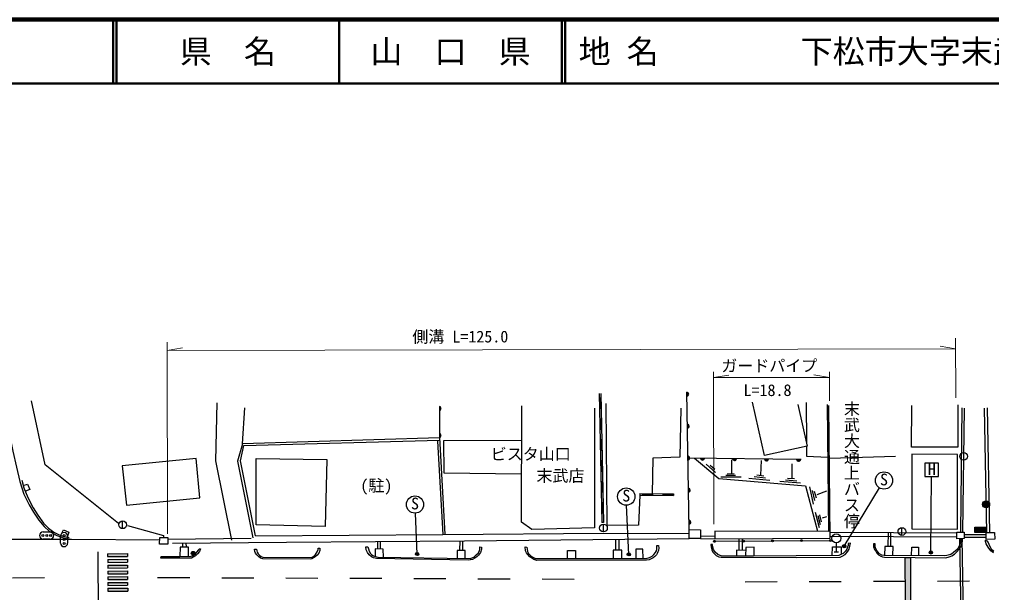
# Model space of a CAD drawing. Units: millimetres at full size, sheet at 1:1000; details may follow other scales. Extents: x -27979035 to 680000, y -218666483 to 380000.
# Drawn here: x 283100 to 434822, y 290571 to 380000 of the extents above; entities that cross this region are included whole.
import ezdxf
from ezdxf.enums import TextEntityAlignment as Align

# ---------------------------------------------------------------- set-up
doc = ezdxf.new("R2010")
doc.units = ezdxf.units.MM
doc.header["$LTSCALE"] = 1000
for name, color, linetype, lineweight in [('M-BGD', 7, 'Continuous', 25), ('M-BGD-EXST', 7, 'Continuous', 25), ('M-STR-HTXT', 7, 'Continuous', 13), ('M-STR-STRC', 7, 'Continuous', 25), ('M-TTL', 2, 'Continuous', 140), ('M-TTL-LINE', 7, 'Continuous', 50)]:
    doc.layers.add(name, color=color, linetype=linetype, lineweight=lineweight)
doc.layers.add('M-BMK-HTXT', color=7, linetype='Continuous')
doc.layers.add('M-TTL-TXT', color=7, linetype='Continuous')
doc.styles.add('@ＭＳ ゴシック', font='')
doc.styles.add('ＭＳ ゴシック', font='')
doc.styles.get('@ＭＳ ゴシック').set_extended_font_data('@MS Gothic')
doc.styles.get('ＭＳ ゴシック').set_extended_font_data('MS Gothic')

msp = doc.modelspace()

# ---------------------------------------------------------------- hatches: boundary and pattern name
at = {"layer": 'M-BGD'}
for points in [[(387282, 321860), (387293, 321234, 0.84072)], [(373867, 319279), (373830, 320912), (373581, 320906), (373617, 319273)], [(348635, 319608), (348635, 318982, 0.84072)], [(373941, 316014), (373904, 317647), (373654, 317641), (373691, 316008)], [(387366, 316861), (387376, 316235, 0.84072)], [(348638, 315382), (348639, 314756, 0.84072)], [(374015, 312749), (373978, 314382), (373728, 314376), (373765, 312743)], [(374089, 309484), (374052, 311117), (373802, 311111), (373839, 309478)], [(387449, 311862), (387460, 311236, 0.84072)], [(390018, 311505), (389393, 311513, 0.84072)], [(395018, 311441), (394392, 311449, 0.84072)], [(400017, 311377), (399392, 311385, 0.84072)], [(405017, 311313), (404391, 311321, 0.84072)], [(374162, 306219), (374125, 307852), (373876, 307846), (373912, 306213)], [(387533, 306862), (387543, 306236, 0.84072)], [(381902, 305993), (380269, 306014), (380266, 305764), (381899, 305743)], [(385167, 305951), (383535, 305972), (383532, 305722), (385164, 305701)], [(374236, 302954), (374199, 304587), (373949, 304581), (373986, 302948)], [(433963, 304883, 0.16162), (433637, 304766, 0.71912), (433984, 303783)], [(434396, 304687, 0.22728), (433963, 304883), (433984, 303783, 0.16338), (434314, 303899, 0.06161), (434410, 303995)], [(434396, 304687), (434410, 303995, 0.35391)], [(387616, 301863), (387626, 301237, 0.84072)], [(310406, 296461, 1), (310036, 296933, 1)]]:
    msp.add_hatch(color=256, dxfattribs=at).paths.add_polyline_path(points)
at = {"layer": 'M-BGD-EXST'}
for points in [[(412076, 297848, 1), (411587, 297743, 0.41421), (411884, 297551, 0.41421)], [(344934, 296679, 0.41421), (345064, 296351, 0.41421), (345393, 296481, 1)], [(377973, 296629, 0.41421), (378103, 296300, 0.41421), (378432, 296430, 1)], [(425590, 296886, 1), (425101, 296781, 0.41421), (425398, 296589, 0.41421)]]:
    msp.add_hatch(color=256, dxfattribs=at).paths.add_polyline_path(points)
at = {"layer": 'M-STR-STRC'}
for points in [[(434041, 299960), (434039, 300760), (432231, 300756), (432232, 299956)], [(299953, 296208), (299950, 296658), (296865, 296634), (296868, 296184)], [(422162, 296051), (421360, 296058), (421387, 289213), (422187, 289216)], [(299960, 295308), (299957, 295758), (296872, 295734), (296875, 295284)], [(299967, 294408), (299963, 294858), (296879, 294834), (296882, 294384)], [(299974, 293508), (299970, 293958), (296886, 293934), (296889, 293484)], [(299981, 292608), (299977, 293058), (296892, 293034), (296896, 292584)], [(299987, 291708), (299984, 292158), (296899, 292134), (296903, 291684)], [(299994, 290808), (299991, 291258), (296906, 291234), (296910, 290784)]]:
    msp.add_hatch(color=256, dxfattribs=at).paths.add_polyline_path(points)

# ---------------------------------------------------------------- linework, layer by layer
at = {"layer": 'M-BGD'}
for p, q in [((387640, 300401), (387282, 321860)), ((373565, 321606), (374018, 301520)), ((373830, 320912), (373581, 320906)), ((373815, 321612), (374268, 301526)), ((405908, 320243), (405930, 313908)), ((373867, 319279), (373617, 319273)), ((409627, 299078), (409436, 319749)), ((430181, 319373), (429953, 299991)), ((430531, 319369), (430303, 299989)), ((433688, 319332), (434057, 299942)), ((434116, 319399), (434487, 299938)), ((373904, 317647), (373654, 317641)), ((373941, 316014), (373691, 316008)), ((348363, 314201), (349180, 299634)), ((373978, 314382), (373728, 314376)), ((374015, 312749), (373765, 312743)), ((374052, 311117), (373802, 311111)), ((405129, 311312), (387454, 311537)), ((394218, 311268), (394234, 309123)), ((398852, 311190), (398744, 308883)), ((419843, 311781), (409512, 311515)), ((390294, 310610), (391736, 309311)), ((390914, 310428), (391624, 309804)), ((403645, 310662), (403636, 308396)), ((374089, 309484), (373839, 309478)), ((392565, 308644), (395743, 308618)), ((393353, 308902), (394877, 308897)), ((393543, 309118), (394646, 309126)), ((396960, 308425), (400239, 308095)), ((397765, 308676), (399521, 308470)), ((398195, 308960), (399293, 308806)), ((402652, 308137), (404453, 308006)), ((402980, 308443), (404048, 308367)), ((374125, 307852), (373876, 307846)), ((401803, 307939), (405018, 307685)), ((406402, 307072), (406998, 304378)), ((406814, 306493), (407185, 304954)), ((374162, 306219), (373912, 306213)), ((379944, 306018), (379941, 305768)), ((379941, 305768), (385164, 305701)), ((379944, 306018), (385167, 305951)), ((380269, 306014), (380266, 305764)), ((381902, 305993), (381899, 305743)), ((383535, 305972), (383532, 305722)), ((385167, 305951), (385164, 305701)), ((385167, 305951), (385164, 305701)), ((407152, 306397), (407442, 305335)), ((409056, 306388), (407571, 305824)), ((374199, 304587), (373949, 304581)), ((374236, 302954), (373986, 302948)), ((407284, 303091), (407899, 300745)), ((407733, 302570), (408047, 301194)), ((407992, 302717), (408244, 301597)), ((409051, 302408), (408401, 302177)), ((299206, 300543), (299206, 301743)), ((374268, 301526), (374018, 301520)), ((374251, 300041), (374251, 301241)), ((420824, 299492), (420824, 300692)), ((262732, 298814), (291202, 298920)), ((306257, 298879), (319276, 299040)), ((389378, 299421), (391636, 299357)), ((395439, 297169), (395437, 299000)), ((395932, 297143), (395930, 299002)), ((409618, 300005), (429380, 299905)), ((409624, 299389), (429382, 299290)), ((418680, 297761), (418722, 299959)), ((419080, 297766), (419122, 299957)), ((429810, 298976), (430197, 279034)), ((430160, 298982), (430547, 279025)), ((430551, 299646), (433980, 299654)), ((430566, 299196), (433972, 299204)), ((308594, 297673), (308584, 298315)), ((309152, 297667), (309142, 298320)), ((339049, 297366), (339015, 298546)), ((339468, 297356), (339434, 298549)), ((351810, 298635), (351802, 297122)), ((352243, 298638), (352235, 297118)), ((376191, 297175), (376190, 298884)), ((376714, 297168), (376713, 298890)), ((391565, 298564), (409668, 298707)), ((410586, 298339), (410586, 296939))]:
    msp.add_line(p, q, dxfattribs=at)
for points in [[(281235, 322625), (281193, 320277), (281192, 318502), (281485, 316056), (281832, 313934), (282048, 312638), (282622, 310146), (283186, 307912), (283809, 305930), (284618, 304262), (285307, 303091), (286139, 301869), (286941, 300869), (287741, 300135), (288935, 299478), (290057, 299063), (291202, 298920), (304992, 298822)], [(298536, 301367), (287117, 310481), (285007, 320465)], [(313888, 320197), (313700, 311148), (316211, 298759)], [(404610, 319930), (406036, 313423), (399361, 311979), (397528, 320296)], [(348641, 314727), (317912, 313758), (318267, 319370)], [(348635, 319608), (348639, 314756), (349493, 299637)], [(372833, 319359), (372876, 300667), (363069, 300430), (361462, 301566), (361488, 319689)], [(379941, 305768), (379733, 301080), (374828, 301042), (374659, 320074)], [(386344, 319345), (386166, 311692), (381932, 311546), (381861, 305993)], [(409140, 319920), (409392, 300120), (391609, 300175), (391649, 298979)], [(429555, 319864), (429538, 313257), (422332, 313242), (422388, 319771)], [(319928, 299435), (317582, 311148), (318147, 313505), (348661, 314373)], [(361481, 314290), (349302, 314221), (349348, 309253), (361473, 309087)], [(317912, 313758), (317150, 311060), (319545, 299092)], [(405932, 313401), (405937, 311874), (409245, 311715)], [(388453, 311525), (392281, 308364), (405762, 307246), (407655, 300125)], [(283465, 308101), (283808, 306932), (284394, 305402), (285245, 303784), (285988, 302632), (286873, 301375), (287617, 300598), (288480, 299973), (289285, 299598), (290037, 299340), (290518, 299204), (290856, 299173)], [(283703, 307290), (284351, 307507), (284698, 306632), (284022, 306373)], [(299980, 301013), (305579, 299476), (305577, 299140)], [(289554, 299506), (289984, 300346), (290822, 300007), (290552, 299201)], [(306998, 298302), (324764, 298447), (352554, 298640), (387635, 299003)], [(319928, 299435), (349180, 299634), (374307, 299835), (387638, 299803)], [(389373, 298990), (391594, 298978), (409627, 299078)], [(429949, 298979), (429975, 298333), (429832, 297926), (429536, 297454), (429264, 297133), (428827, 296747), (428441, 296505), (427832, 296339), (427403, 296284), (418074, 296355), (417722, 296406), (417332, 296621), (417018, 296984), (416815, 297300), (416672, 297693), (416664, 298177), (416412, 298158), (416408, 297708), (416572, 297302), (416737, 297015), (416957, 296688), (417184, 296473), (417558, 296267), (417810, 296143), (418103, 296087), (427697, 296003), (428232, 296138), (428616, 296317), (429027, 296554), (429431, 296953), (429698, 297282), (430068, 297796), (430261, 298289), (430283, 298649), (430283, 298984)], [(309500, 296232), (309484, 297662), (308165, 297679), (308141, 296203)], [(397765, 296263), (397764, 297646), (396451, 297627), (396415, 296264)], [(409970, 296340), (410015, 297692), (411332, 297709), (411363, 296516)], [(419430, 296344), (419449, 297770), (418180, 297755), (418131, 296354)], [(422345, 296322), (422358, 297674), (423439, 297669), (423433, 296314)], [(435111, 296764), (434728, 297075), (434308, 297635), (433990, 298154), (433878, 298520), (433895, 298743), (434109, 298648), (434312, 298388), (434482, 297859), (434777, 297392), (435161, 297012)], [(339900, 296071), (339861, 297346), (338614, 297376), (338617, 296198)], [(352650, 295909), (352660, 297114), (351430, 297125), (351439, 295924)], [(368617, 295865), (368631, 297113), (369889, 297114), (369890, 295867)], [(377140, 295874), (377132, 297163), (375767, 297181), (375782, 295873)], [(380459, 295878), (380416, 297328), (379317, 297323), (379326, 295877)], [(396437, 297117), (395033, 297190), (394990, 296266)], [(410236, 296939), (410586, 296939), (410936, 296939)]]:
    msp.add_lwpolyline(points, dxfattribs=at)
for points in [[(299155, 310330), (299820, 304199), (311230, 305341), (310688, 311487)], [(320066, 311487), (331061, 311342), (330841, 300875), (320066, 301118)], [(429515, 312112), (422382, 312157), (422378, 300525), (429524, 300475)], [(305011, 299137), (306260, 299144), (306246, 298120), (304949, 298119)], [(387640, 300401), (389391, 300375), (389373, 298990), (387635, 299003)], [(430540, 299988), (430573, 298988), (429383, 298970), (429380, 299993)], [(435288, 299932), (435321, 298913), (433965, 298869), (433986, 299943)], [(311154, 297398), (311361, 297381), (311214, 296998), (310896, 296587), (310588, 296316), (310232, 296068), (309942, 295945), (305162, 295940), (305210, 296202), (308127, 296203), (309921, 296241), (310226, 296359), (310574, 296608), (310839, 296905), (311046, 297175)], [(330002, 297474), (329966, 297129), (329802, 296730), (329552, 296398), (329261, 296148), (329010, 295963), (328721, 295839), (328464, 295763), (321061, 295809), (320748, 295932), (320400, 296190), (320134, 296457), (319946, 296724), (319851, 296998), (319800, 297333), (320098, 297337), (320131, 297107), (320213, 296851), (320360, 296607), (320569, 296388), (320821, 296209), (321061, 296105), (328684, 296021), (329041, 296251), (329292, 296516), (329585, 296905), (329720, 297275), (329735, 297472)], [(354959, 297682), (355241, 297669), (355199, 297326), (355037, 296829), (354763, 296411), (354519, 296187), (354164, 295916), (353829, 295738), (353492, 295655), (353113, 295644), (338815, 295860), (338335, 295974), (338033, 296130), (337706, 296453), (337434, 296811), (337237, 297253), (337141, 297705), (337498, 297702), (337556, 297413), (337691, 297027), (337904, 296661), (338113, 296434), (338350, 296278), (338650, 296188), (339035, 296082), (353425, 295899), (354018, 296115), (354406, 296445), (354686, 296743), (354893, 297102), (354964, 297381)], [(382576, 297938), (382840, 297931), (382867, 297503), (382845, 297197), (382703, 296759), (382517, 296457), (382252, 296177), (381982, 295966), (381720, 295821), (381370, 295681), (380967, 295608), (363841, 295594), (363378, 295719), (363045, 295924), (362747, 296159), (362430, 296485), (362232, 296752), (362089, 297075), (362032, 297691), (362288, 297676), (362318, 297338), (362376, 296964), (362567, 296644), (362845, 296363), (363099, 296151), (363346, 296022), (363638, 295899), (363864, 295860), (380897, 295879), (381444, 296025), (381834, 296231), (382120, 296492), (382392, 296802), (382504, 297098), (382559, 297325)], [(411177, 296107), (411499, 296229), (411969, 296511), (412342, 296917), (412573, 297357), (412785, 298299), (412463, 298234), (412434, 297939), (412316, 297630), (412209, 297345), (412009, 297030), (411638, 296640), (411425, 296545), (411005, 296347), (397683, 296262), (392723, 296269), (392100, 296515), (391682, 296884), (391447, 297267), (391338, 297635), (391271, 298052), (391010, 298075), (391046, 297698), (391154, 297249), (391338, 296890), (391585, 296614), (391855, 296372), (392257, 296148), (392639, 296094), (404341, 296015)]]:
    msp.add_lwpolyline(points, close=True, dxfattribs=at)
for centre, radius in [((430452, 311823), 600), ((433975, 304333), 550), ((299206, 301143), 600), ((374251, 300641), 600), ((420824, 300092), 600), ((410586, 299039), 700), ((391565, 298564), 150), ((396090, 298600), 150), ((400616, 298635), 150), ((405142, 298671), 150), ((409668, 298707), 150), ((310221, 296697), 300)]:
    msp.add_circle(centre, radius, dxfattribs=at)
for centre, start, end in [((387233, 321546), 280.84779, 81.06552), ((348580, 319295), 279.94073, 80.15846), ((387316, 316547), 280.84779, 81.06552), ((348584, 315069), 279.94073, 80.15846), ((387400, 311548), 280.84779, 81.06552), ((389706, 311563), 189.16008, 349.37781), ((394706, 311499), 189.16008, 349.37781), ((399705, 311436), 189.16008, 349.37781), ((404705, 311372), 189.16008, 349.37781), ((387483, 306548), 280.84779, 81.06552), ((387567, 301549), 280.84779, 81.06552)]:
    msp.add_arc(centre, 318, start, end, dxfattribs=at)
at = {"layer": 'M-BGD-EXST'}
for p, q in [((426524, 310758), (424424, 310758)), ((424424, 310758), (424424, 308658)), ((426524, 308658), (426524, 310758)), ((424424, 308658), (426524, 308658)), ((425345, 296833), (425474, 308658)), ((411832, 297796), (417337, 306901)), ((378203, 296530), (377865, 304191)), ((345163, 296580), (344891, 302959))]:
    msp.add_line(p, q, dxfattribs=at)
for centre, radius in [((418035, 308056), 1350), ((377806, 305539), 1350), ((344834, 304308), 1350), ((411832, 297796), 250), ((345163, 296580), 250), ((378203, 296530), 250), ((425345, 296833), 250)]:
    msp.add_circle(centre, radius, dxfattribs=at)
at = {"layer": 'M-STR-HTXT'}
for p, q in [((306203, 299710), (306137, 329640)), ((429236, 320950), (429216, 330242)), ((306140, 328351), (308564, 328741)), ((306140, 328351), (429219, 328624)), ((429219, 328624), (426794, 329002)), ((391455, 301226), (391403, 324989)), ((409532, 320482), (409522, 325029)), ((391405, 324114), (393829, 324504)), ((391405, 324114), (409524, 324154)), ((409524, 324154), (407098, 324533))]:
    msp.add_line(p, q, dxfattribs=at)
at = {"layer": 'M-STR-STRC'}
for p, q in [((286800, 300024), (287900, 300024)), ((287900, 298924), (286800, 298924)), ((289525, 298284), (289525, 299384)), ((290625, 299384), (290625, 298284)), ((295328, 296923), (295461, 279507)), ((296865, 296634), (299950, 296658)), ((296865, 296634), (296868, 296184)), ((296868, 296184), (299953, 296208)), ((299950, 296658), (299953, 296208)), ((296872, 295734), (299957, 295758)), ((296872, 295734), (296875, 295284)), ((296875, 295284), (299960, 295308)), ((296879, 294834), (299963, 294858)), ((296879, 294834), (296882, 294384)), ((296882, 294384), (299967, 294408)), ((299957, 295758), (299960, 295308)), ((299963, 294858), (299967, 294408)), ((287004, 292851), (282004, 292835)), ((296886, 293934), (299970, 293958)), ((296886, 293934), (296889, 293484)), ((296889, 293484), (299974, 293508)), ((296892, 293034), (299977, 293058)), ((296892, 293034), (296896, 292584)), ((299970, 293958), (299974, 293508)), ((299977, 293058), (299981, 292608)), ((309669, 292862), (304669, 292882)), ((319669, 292820), (314669, 292841)), ((296896, 292584), (299981, 292608)), ((296899, 292134), (299984, 292158)), ((296899, 292134), (296903, 291684)), ((296903, 291684), (299987, 291708)), ((299984, 292158), (299987, 291708)), ((329668, 292779), (324668, 292800)), ((339668, 292738), (334668, 292759)), ((349668, 292697), (344668, 292717)), ((359668, 292655), (354668, 292676)), ((369668, 292614), (364668, 292635)), ((401375, 292223), (396375, 292205)), ((411375, 292260), (406375, 292241)), ((421375, 292296), (416375, 292278)), ((431375, 292333), (426375, 292314)), ((296906, 291234), (299991, 291258)), ((296906, 291234), (296910, 290784)), ((296910, 290784), (299994, 290808)), ((299991, 291258), (299994, 290808))]:
    msp.add_line(p, q, dxfattribs=at)
for points in [[(434041, 299960), (432232, 299956), (432231, 300756), (434039, 300760)], [(421387, 289213), (421360, 296058), (422162, 296051), (422187, 289216)]]:
    msp.add_lwpolyline(points, close=True, dxfattribs=at)
for centre in [(286734, 299468), (287354, 299468), (287974, 299468), (290081, 299459), (290081, 298839), (290081, 298219)]:
    msp.add_circle(centre, 150, dxfattribs=at)
for centre, start, end in [((286800, 299474), 90, 180), ((286800, 299474), 180, 270), ((287900, 299474), 0, 90), ((287900, 299474), 270, 0), ((290075, 299384), 90, 180), ((290075, 299384), 0, 90), ((290075, 298284), 180, 270), ((290075, 298284), 270, 0)]:
    msp.add_arc(centre, 550, start, end, dxfattribs=at)
at = {"layer": 'M-TTL'}
msp.add_line((680000, 380000), (40000, 380000), dxfattribs=at)
at = {"layer": 'M-TTL-LINE'}
for p, q in [((297750, 380000), (297750, 370000)), ((298250, 380000), (298250, 370000)), ((333000, 380000), (333000, 370000)), ((367750, 380000), (367750, 370000)), ((368250, 380000), (368250, 370000)), ((40000, 370000), (680000, 370000))]:
    msp.add_line(p, q, dxfattribs=at)

# ---------------------------------------------------------------- texts
at = {"layer": 'M-BGD-EXST', "style": 'ＭＳ ゴシック'}
msp.add_text('H', height=1833, dxfattribs=at).set_placement((424876, 308350), align=Align.BOTTOM_LEFT)
for p in [(417380, 306763), (377151, 304247), (344179, 303016)]:
    msp.add_text('S', height=1833, rotation=358.508, dxfattribs=at).set_placement(p, align=Align.BOTTOM_LEFT)
at = {"layer": 'M-BMK-HTXT', "style": '@ＭＳ ゴシック'}
msp.add_text('末武大通上バス停', height=1833, rotation=270, dxfattribs=at).set_placement((411530, 320495), align=Align.BOTTOM_LEFT)
at = {"layer": 'M-BMK-HTXT', "style": 'ＭＳ ゴシック'}
for s, p in [('ビスタ山口', (356648, 310715)), ('末武店', (363786, 307338)), ('(駐)', (336306, 305792))]:
    msp.add_text(s, height=1833, dxfattribs=at).set_placement(p, align=Align.BOTTOM_LEFT)
at = {"layer": 'M-STR-HTXT', "style": 'ＭＳ ゴシック'}
for s, p in [('側溝 L=125.0', (344423, 329021)), ('ガードパイプ', (392641, 324482)), ('L=18.8', (396114, 320675))]:
    msp.add_text(s, height=1833, rotation=0.127, dxfattribs=at).set_placement(p, align=Align.BOTTOM_LEFT)
at = {"layer": 'M-TTL-TXT', "style": 'ＭＳ ゴシック'}
for s, p in [('県\u3000名', (315625, 375000)), ('山\u3000口\u3000県', (350375, 375000))]:
    msp.add_text(s, height=3666, dxfattribs=at).set_placement(p, align=Align.MIDDLE_CENTER)
for s, p in [('地 名', (370380, 375000)), ('下松市大字末武中', (405024, 375000))]:
    msp.add_text(s, height=3666, dxfattribs=at).set_placement(p, align=Align.MIDDLE_LEFT)

doc.saveas('drawing.dxf')
